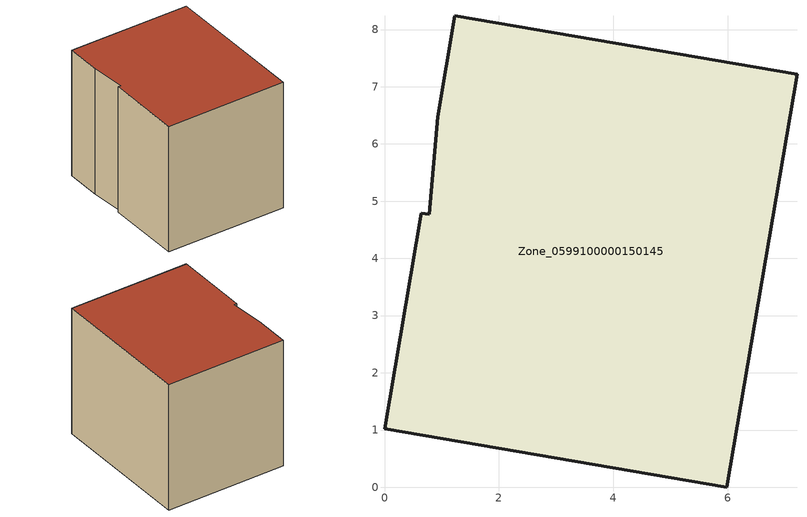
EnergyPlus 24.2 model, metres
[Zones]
Zone_0599100000150145
 floor ground (C_G): 0.78,4.77 0.93,6.48 1.23,8.24 7.21,7.22 5.98,0 0,1.02 0.64,4.79 z0
 wall outside (C_F): 7.21,7.22 1.23,8.24 0.93,6.48 0.78,4.77 0.64,4.79 0,1.02 5.98,0 7.21,7.22 z0:6.53
 roof outside (C_R): 1.23,8.24 0.93,6.48 0.78,4.77 0.64,4.79 0,1.02 5.98,0 7.21,7.22 z6.53
[BUILDING]
Pand.0599100000150145: North Axis=0; Terrain=City; Loads Convergence Tolerance Value=0.04; Temperature Convergence Tolerance Value=0.4; Solar Distribution=FullExterior; Maximum Number of Warmup Days=25; Minimum Number of Warmup Days=1
[Site:Location]
Rotterdam.The.Hague.AP_ZH_NLD Design_Conditions: Latitude=51.96; Longitude=4.45; Time Zone=1; Elevation=-4.5
[SITE:GROUNDTEMPERATURE:BUILDINGSURFACE]
18, 18, 18, 18, 18, 18, 18, 18, 18, 18, 18, 18
[MATERIAL] Thermal Absorptance=0.9; Solar Absorptance=0.7; Visible Absorptance=0.7
Name | Roughness | Thickness | Conductivity | Density | Specific Heat
G.TC.1946-1964 | MediumSmooth | 0.15 | 1 | 540 | 1210
F.TC.1946-1964 | Rough | 0.3 | 0.857143 | 1920 | 840
R.TC.1946-1964 | MediumRough | 0.2 | 0.235294 | 1500 | 1000
[CONSTRUCTION]
C_G: G.TC.1946-1964
C_F: F.TC.1946-1964
C_R: R.TC.1946-1964
[ZONE]
Zone_0599100000150145: Type=1; Multiplier=1; Ceiling Height=Autocalculate; Volume=Autocalculate; Floor Area=autocalculate; Part of Total Floor Area=Yes
[ZONEINFILTRATION:DESIGNFLOWRATE]
Infil_Zone_0599100000150145: Zone or ZoneList or Space or SpaceList=Zone_0599100000150145; Schedule=AlwaysOn; Design Flow Rate Calculation Method=Flow/Area; Flow Rate per Floor Area=0.003; Constant Term Coefficient=1; Temperature Term Coefficient=0; Velocity Term Coefficient=0; Velocity Squared Term Coefficient=0
[HVACTEMPLATE:ZONE:IDEALLOADSAIRSYSTEM]
Zone_0599100000150145: Maximum Heating Supply Air Temperature=50; Minimum Cooling Supply Air Temperature=13; Maximum Heating Supply Air Humidity Ratio=0.0156; Minimum Cooling Supply Air Humidity Ratio=0.0077; Heating Limit=NoLimit; Cooling Limit=NoLimit; Dehumidification Control Type=ConstantSensibleHeatRatio; Cooling Sensible Heat Ratio=0.7; Dehumidification Setpoint=60; Humidification Control Type=None; Humidification Setpoint=30; Outdoor Air Method=None; Outdoor Air Flow Rate per Person=0.00944; Outdoor Air Flow Rate per Zone Floor Area=0; Outdoor Air Flow Rate per Zone=0; Demand Controlled Ventilation Type=None; Outdoor Air Economizer Type=NoEconomizer; Heat Recovery Type=None; Sensible Heat Recovery Effectiveness=0.7; Latent Heat Recovery Effectiveness=0.65
[ZONECONTROL:THERMOSTAT]
ThermostatControl_Zone_0599100000150145: Zone or ZoneList=Zone_0599100000150145; Control Type Schedule=DualSetpointControlType; Control 1=Thermostat_Zone_0599100000150145; Temperature Difference Between Cutout And Setpoint=0
[THERMOSTATSETPOINT:DUALSETPOINT]
Thermostat_Zone_0599100000150145: Heating Setpoint Temperature Schedule=HeatingSetpoint_Zone_0599100000150145; Cooling Setpoint Temperature Schedule=CoolingSetpoint_Zone_0599100000150145
[SCHEDULE:COMPACT]
HeatingSetpoint_Zone_0599100000150145: Through: 12/31, For: AllDays, Until: 24:00, 21
CoolingSetpoint_Zone_0599100000150145: Through: 12/31, For: AllDays, Until: 24:00, 24
DualSetpointControlType: Through: 12/31, For: AllDays, Until: 24:00, 4
AlwaysOn: Through: 12/31, For: AllDays, Until: 24:00, 1
